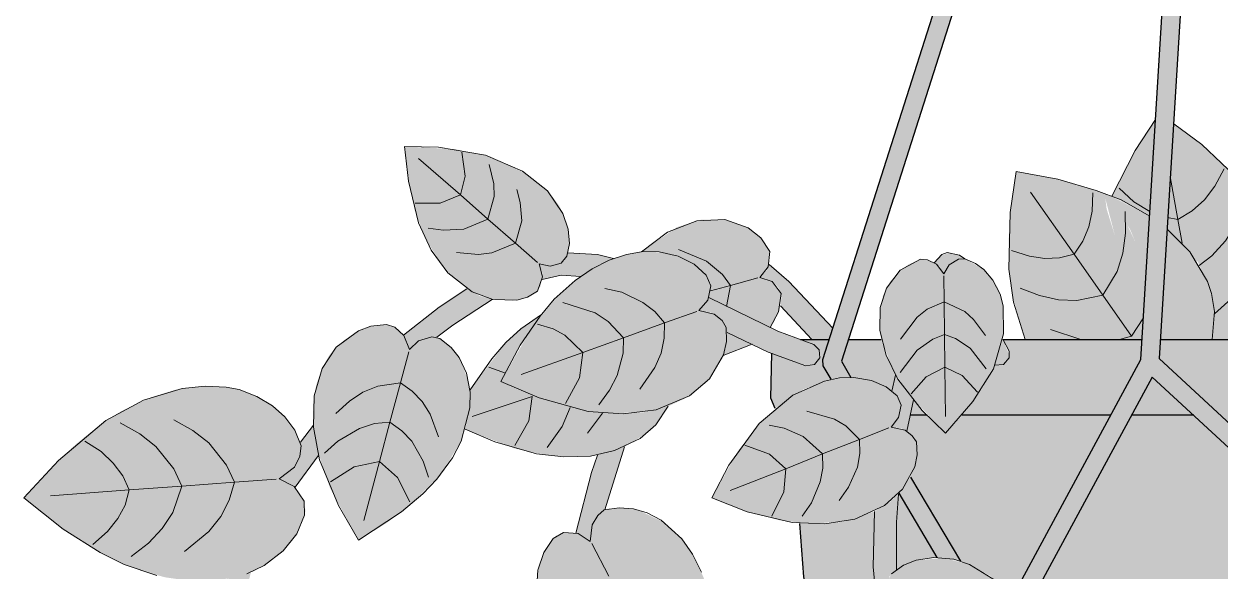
# Model space of a CAD drawing. Header units: metres. Extents: x 0 to 8.79, y -6.64 to 2.65.
# Drawn here: x 2.8828 to 3.1986, y -4.1623 to -4.0177 of the extents above; entities that cross this region are included whole.
import ezdxf

# ---------------------------------------------------------------- set-up
doc = ezdxf.new("R2010")
doc.units = ezdxf.units.M
for name, color, linetype, lineweight, true_color in [('VEG-HOJAS', 117, 'Continuous', 18, 0x2e5e38), ('VEG-MACETA', 25, 'Continuous', 25, 0x745440), ('VEG-NERVIOS', 115, 'Continuous', 9, 0x528c5c)]:
    doc.layers.add(name, color=color, linetype=linetype, lineweight=lineweight, true_color=true_color)
doc.layers.add('VEG-RELLENO', color=253, linetype='Continuous', true_color=0x96c896)

# ---------------------------------------------------------------- blocks, each defined once
blk = doc.blocks.new('VEG_Pothos_colgante_ALZADO')
at = {"layer": 'VEG-RELLENO', "true_color": 0xeadcc2}
h = blk.add_hatch(color=254, dxfattribs=at)
h.dxf.hatch_style = 1
h.paths.add_polyline_path([(-0.0024, -0.761), (-0.0438, -0.7195), (-0.0414, -0.7189), (-0.0427, -0.7139), (0, -0.7566), (0.0058, -0.7508), (0.0032, -0.7602), (0.0024, -0.761), (0.0024, -0.79), (-0.0024, -0.79)])
h.paths.add_polyline_path([(-0.0283, -0.7874), (-0.0316, -0.7834), (-0.0361, -0.7794), (-0.0552, -0.7219), (-0.0504, -0.7212)])
h.paths.add_polyline_path([(-0.0862, -0.6606), (-0.0832, -0.6563), (-0.07, -0.6785), (-0.0761, -0.6776)])
h.paths.add_polyline_path([(-0.1061, -0.6272), (-0.1063, -0.6253), (-0.0055, -0.3093), (-0.0034, -0.3111), (0, -0.312), (0.0034, -0.3111), (0.0055, -0.3093), (0.1049, -0.6209), (0.1024, -0.6225), (0.1022, -0.625), (0.1037, -0.6267), (0.1063, -0.6268), (0.0741, -0.681), (0.0728, -0.6819), (0.0728, -0.6737), (0.1014, -0.6257), (0.0016, -0.3129), (-0.0175, -0.625), (0.045, -0.6829), (0.0462, -0.6858), (0.0475, -0.6852), (0.0559, -0.693), (0.0537, -0.6974), (-0.0194, -0.6299), (-0.0528, -0.6917), (-0.0561, -0.6877), (-0.0224, -0.6253), (-0.0036, -0.3191), (-0.1014, -0.6257), (-0.0989, -0.63), (-0.1041, -0.6305)])
h.paths.add_polyline_path([(-0.0024, -0.0317), (0.0024, -0.0317), (0.0024, -0.2886), (0, -0.288), (-0.0024, -0.2886)])
h.paths.add_polyline_path([(0.056, -0.7195), (0.0519, -0.7168), (0.0533, -0.7126), (0.0545, -0.716)])
h.paths.add_polyline_path([(0.0335, -0.7871), (0.0307, -0.7923), (0.0292, -0.7923), (0.0281, -0.7915), (0.0277, -0.7892), (0.0351, -0.7673), (0.0405, -0.7662)])
h.paths.add_polyline_path([(0.048, -0.7154), (0.0419, -0.7147), (0.0524, -0.7042), (0.0528, -0.7106)])
h.paths.add_polyline_path([(0.0665, -0.6844), (0.0661, -0.6881), (0.0644, -0.6879)])
at = {"layer": 'VEG-RELLENO', "true_color": 0x6ca364}
h = blk.add_hatch(color=83, dxfattribs=at)
h.dxf.hatch_style = 1
h.paths.add_polyline_path([(-0.0137, -0.563), (-0.0047, -0.5699), (0.0041, -0.5783), (0.0086, -0.5837), (0.0134, -0.5916), (0.0166, -0.5995), (0.018, -0.6075), (0.0177, -0.6147), (0.0162, -0.62), (-0.0035, -0.62), (-0.0029, -0.6142), (-0.0038, -0.6074), (-0.0029, -0.5989), (-0.0029, -0.5898), (-0.0039, -0.5819), (-0.0054, -0.5767), (-0.0073, -0.5856), (-0.0075, -0.5996), (-0.0107, -0.5953), (-0.0154, -0.5908)])
h.paths.add_polyline_path([(-0.03, -0.5821), (-0.0239, -0.5701), (-0.0185, -0.5619), (-0.02, -0.5874)])
at = {"layer": 'VEG-RELLENO', "true_color": 0x64985d}
h = blk.add_hatch(color=83, dxfattribs=at)
h.dxf.hatch_style = 1
h.paths.add_polyline_path([(-0.2167, -0.569), (-0.2034, -0.5697), (-0.194, -0.5717), (-0.1844, -0.5763), (-0.1781, -0.5817), (-0.1759, -0.5846), (-0.1741, -0.5888), (-0.1732, -0.5927), (-0.1733, -0.5955), (-0.1742, -0.5986), (-0.1754, -0.5998), (-0.1783, -0.6006), (-0.1812, -0.6), (-0.1803, -0.6034), (-0.1809, -0.6061), (-0.1821, -0.6076), (-0.1852, -0.6091), (-0.1881, -0.6097), (-0.1945, -0.6092), (-0.2, -0.6067), (-0.2062, -0.6013), (-0.2111, -0.5936), (-0.214, -0.586), (-0.2159, -0.5769)])
h.paths.add_polyline_path([(-0.1936, -0.5979), (-0.1963, -0.5924), (-0.1998, -0.5874), (-0.2039, -0.5829), (-0.2087, -0.5789), (-0.206, -0.5845), (-0.2025, -0.5895), (-0.1984, -0.594)], flags=0)
at = {"layer": 'VEG-RELLENO', "true_color": 0x6ca364}
h = blk.add_hatch(color=83, dxfattribs=at)
h.dxf.hatch_style = 1
h.paths.add_polyline_path([(-0.0553, -0.5756), (-0.0443, -0.5776), (-0.0364, -0.5799), (-0.0342, -0.5806), (-0.0319, -0.5814), (-0.0314, -0.5855), (-0.0292, -0.5926), (-0.0258, -0.6005), (-0.0213, -0.6079), (-0.022, -0.62), (-0.0529, -0.62), (-0.0564, -0.608), (-0.0572, -0.6014), (-0.0573, -0.5945), (-0.0567, -0.5847)])
h.paths.add_polyline_path([(-0.0309, -0.5818), (-0.02, -0.5874), (-0.0209, -0.6013), (-0.0252, -0.5909)])
h.paths.add_polyline_path([(-0.0154, -0.5908), (-0.0083, -0.5984), (-0.0042, -0.6063), (-0.0029, -0.6126), (-0.0035, -0.62), (-0.0172, -0.62)])
at = {"layer": 'VEG-RELLENO', "true_color": 0xced696}
h = blk.add_hatch(color=71, dxfattribs=at)
h.dxf.hatch_style = 1
h.paths.add_polyline_path([(-0.0075, -0.599), (-0.0073, -0.5856), (-0.0054, -0.5767), (-0.0039, -0.5819), (-0.0029, -0.5898), (-0.0029, -0.5989), (-0.0038, -0.6074)])
h = blk.add_hatch(color=71, dxfattribs=at)
h.dxf.hatch_style = 1
h.paths.add_polyline_path([(-0.1936, -0.5979), (-0.2025, -0.5895), (-0.206, -0.5845), (-0.2087, -0.5789), (-0.2039, -0.5829), (-0.1998, -0.5874), (-0.1963, -0.5924)])
h = blk.add_hatch(color=71, dxfattribs=at)
h.dxf.hatch_style = 1
h.paths.add_polyline_path([(-0.0213, -0.6079), (-0.0258, -0.6005), (-0.0292, -0.5926), (-0.0321, -0.5813), (-0.0305, -0.5822), (-0.0271, -0.5873), (-0.0217, -0.5987), (-0.0209, -0.6013)])
at = {"layer": 'VEG-RELLENO', "true_color": 0x669c5f}
h = blk.add_hatch(color=83, dxfattribs=at)
h.dxf.hatch_style = 1
h.paths.add_polyline_path([(-0.1542, -0.5968), (-0.1448, -0.5903), (-0.1383, -0.5883), (-0.1322, -0.5883), (-0.126, -0.5905), (-0.1227, -0.5931), (-0.1203, -0.5967), (-0.1207, -0.6008), (-0.1229, -0.6036), (-0.1197, -0.6047), (-0.1173, -0.6078), (-0.1177, -0.6118), (-0.1192, -0.6154), (-0.1202, -0.6168), (-0.1364, -0.6089), (-0.136, -0.6051), (-0.1372, -0.6029), (-0.1347, -0.6001), (-0.1387, -0.6014), (-0.1423, -0.5989), (-0.1457, -0.5976), (-0.1495, -0.5968)])
h.paths.add_polyline_path([(-0.125, -0.6212), (-0.1326, -0.6242), (-0.1316, -0.6181)])
at = {"layer": 'VEG-RELLENO', "true_color": 0x63975c}
h = blk.add_hatch(color=83, dxfattribs=at)
h.dxf.hatch_style = 1
h.paths.add_polyline_path([(-0.1913, -0.6311), (-0.1832, -0.617), (-0.1759, -0.608), (-0.1702, -0.6033), (-0.1658, -0.6005), (-0.1612, -0.5985), (-0.1566, -0.5972), (-0.1523, -0.5967), (-0.1469, -0.5973), (-0.1423, -0.5989), (-0.1393, -0.6008), (-0.1366, -0.6037), (-0.1359, -0.6058), (-0.1367, -0.6096), (-0.139, -0.6123), (-0.135, -0.6133), (-0.1324, -0.6155), (-0.1316, -0.6176), (-0.1318, -0.6217), (-0.1329, -0.6251), (-0.1371, -0.6314), (-0.1428, -0.6356), (-0.1471, -0.6376), (-0.1519, -0.6389), (-0.1627, -0.6396), (-0.1722, -0.6381), (-0.1827, -0.6349)])
h.paths.add_polyline_path([(-0.1527, -0.6114), (-0.16, -0.6112), (-0.1671, -0.6122), (-0.1741, -0.614), (-0.1808, -0.6169), (-0.1735, -0.6171), (-0.1664, -0.6161), (-0.1594, -0.6143)], flags=0)
at = {"layer": 'VEG-RELLENO', "true_color": 0x87a96a}
h = blk.add_hatch(color=63, dxfattribs=at)
h.dxf.hatch_style = 1
h.paths.add_polyline_path([(-0.1207, -0.6233), (-0.1316, -0.6181), (-0.1324, -0.6155), (-0.1354, -0.613), (-0.139, -0.6123), (-0.1364, -0.6089), (-0.1182, -0.6178), (-0.1087, -0.6213), (-0.1074, -0.6225), (-0.107, -0.6242), (-0.108, -0.6262), (-0.1102, -0.627)])
h.paths.add_polyline_path([(-0.1754, -0.603), (-0.1804, -0.6041), (-0.1803, -0.6025), (-0.1812, -0.6), (-0.1783, -0.6006), (-0.1759, -0.6), (-0.1745, -0.5991), (-0.1736, -0.5971), (-0.1658, -0.5975), (-0.1616, -0.5986), (-0.1702, -0.6033)])
h.paths.add_polyline_path([(-0.204, -0.6162), (-0.2082, -0.6194), (-0.2101, -0.6194), (-0.213, -0.6203), (-0.2154, -0.6226), (-0.217, -0.6188), (-0.2076, -0.6114), (-0.2003, -0.6066), (-0.1968, -0.6085), (-0.1936, -0.6094)])
h.paths.add_polyline_path([(-0.2395, -0.6507), (-0.2456, -0.659), (-0.2498, -0.6568), (-0.2458, -0.6537), (-0.2441, -0.6499), (-0.2442, -0.6471), (-0.2408, -0.6426)])
h.paths.add_polyline_path([(-0.2588, -0.6879), (-0.2619, -0.6901), (-0.263, -0.6923), (-0.2633, -0.6959), (-0.2618, -0.6998), (-0.2665, -0.6995), (-0.2659, -0.6918), (-0.2639, -0.6833), (-0.2573, -0.6815)])
h.paths.add_polyline_path([(-0.2582, -0.7337), (-0.2546, -0.7522), (-0.2588, -0.7541), (-0.259, -0.7491), (-0.2604, -0.7462), (-0.2624, -0.7443), (-0.265, -0.7287)])
h.paths.add_polyline_path([(-0.2481, -0.7832), (-0.245, -0.7981), (-0.247, -0.8012), (-0.2471, -0.8037), (-0.2461, -0.8072), (-0.2432, -0.8103), (-0.2478, -0.8115), (-0.253, -0.7895)])
h.paths.add_polyline_path([(-0.234, -0.8355), (-0.2272, -0.8567), (-0.2318, -0.8578), (-0.231, -0.8544), (-0.2317, -0.8511), (-0.2334, -0.8483), (-0.2367, -0.8467), (-0.2416, -0.8317)])
h.paths.add_polyline_path([(-0.2199, -0.8856), (-0.218, -0.8996), (-0.2178, -0.9055), (-0.22, -0.9101), (-0.2195, -0.914), (-0.2237, -0.9127), (-0.224, -0.9002), (-0.2259, -0.8861), (-0.2213, -0.8791)])
h.paths.add_polyline_path([(-0.2219, -0.9483), (-0.2245, -0.9627), (-0.2288, -0.9636), (-0.2278, -0.9596), (-0.2292, -0.9549), (-0.2271, -0.9431)])
h.paths.add_polyline_path([(-0.2287, -1.0036), (-0.2301, -1.0057), (-0.2309, -1.0086), (-0.23, -1.0132), (-0.2343, -1.0123), (-0.2347, -1.0005), (-0.2288, -0.9967)])
h.paths.add_polyline_path([(-0.22, -1.0555), (-0.2239, -1.058), (-0.2243, -1.0535), (-0.2262, -1.0502), (-0.2207, -1.0529)])
h.paths.add_polyline_path([(-0.2143, -1.0968), (-0.2115, -1.0931), (-0.2111, -1.0959), (-0.2093, -1.0985), (-0.2136, -1.0991)])
h = blk.add_hatch(color=63, dxfattribs=at)
h.dxf.hatch_style = 1
h.paths.add_polyline_path([(-0.0841, -0.6442), (-0.0855, -0.6435), (-0.0883, -0.6431), (-0.0863, -0.6406), (-0.0856, -0.6379), (-0.0862, -0.6355), (-0.0881, -0.6336), (-0.0871, -0.6294), (-0.0824, -0.6359)])
h.paths.add_polyline_path([(-0.0869, -0.6682), (-0.0869, -0.6808), (-0.0887, -0.6825), (-0.0894, -0.6852), (-0.0891, -0.6881), (-0.0877, -0.6907), (-0.092, -0.6911), (-0.093, -0.68), (-0.0927, -0.6654), (-0.0889, -0.6631), (-0.0863, -0.6608)])
h.paths.add_polyline_path([(-0.0781, -0.7295), (-0.0817, -0.732), (-0.0825, -0.7279), (-0.0855, -0.7243), (-0.0874, -0.7162), (-0.0804, -0.7199)])
h.paths.add_polyline_path([(-0.0696, -0.7634), (-0.0666, -0.7772), (-0.0676, -0.779), (-0.0681, -0.7828), (-0.0664, -0.7872), (-0.0708, -0.7872), (-0.0743, -0.7697)])
h.paths.add_polyline_path([(-0.0596, -0.823), (-0.0574, -0.8412), (-0.0615, -0.8426), (-0.0613, -0.8384), (-0.0627, -0.8353), (-0.0643, -0.8339), (-0.0661, -0.8195)])
h.paths.add_polyline_path([(-0.0548, -0.8683), (-0.0532, -0.8901), (-0.0554, -0.8925), (-0.0559, -0.8955), (-0.0556, -0.8979), (-0.054, -0.9009), (-0.0585, -0.9011), (-0.0603, -0.874)])
h.paths.add_polyline_path([(-0.0521, -0.9408), (-0.0563, -0.942), (-0.0556, -0.9382), (-0.0565, -0.9349), (-0.058, -0.933), (-0.0579, -0.9263), (-0.052, -0.9311)])
h.paths.add_polyline_path([(-0.0526, -0.9713), (-0.0528, -0.9882), (-0.0542, -0.9899), (-0.0553, -0.9936), (-0.0544, -0.9983), (-0.0588, -0.9974), (-0.0587, -0.9762)])
h.paths.add_polyline_path([(-0.0509, -1.035), (-0.0494, -1.0532), (-0.0538, -1.0538), (-0.0528, -1.0496), (-0.0541, -1.0456), (-0.0562, -1.0438), (-0.0573, -1.0304)])
h.paths.add_polyline_path([(-0.0473, -1.0758), (-0.045, -1.1013), (-0.0464, -1.1039), (-0.047, -1.1069), (-0.0459, -1.1112), (-0.0504, -1.1101), (-0.0528, -1.0816)])
h.paths.add_polyline_path([(-0.042, -1.1588), (-0.0459, -1.1605), (-0.0459, -1.1567), (-0.0482, -1.1526), (-0.0484, -1.1462), (-0.0423, -1.1506)])
h.paths.add_polyline_path([(-0.0406, -1.2024), (-0.0426, -1.2045), (-0.0433, -1.2065), (-0.0432, -1.2095), (-0.042, -1.2123), (-0.0463, -1.2123), (-0.0468, -1.1965), (-0.0409, -1.1914)])
h.paths.add_polyline_path([(-0.0753, -0.5979), (-0.0729, -0.597), (-0.0702, -0.5977), (-0.0688, -0.5987), (-0.0705, -0.5988), (-0.0727, -0.6), (-0.0744, -0.6026), (-0.0756, -0.6006), (-0.0769, -0.5997)])
h.paths.add_polyline_path([(-0.0588, -0.6199), (-0.057, -0.6243), (-0.0577, -0.6259), (-0.0591, -0.6269), (-0.061, -0.6268)])
at = {"layer": 'VEG-RELLENO', "true_color": 0x6ca364}
h = blk.add_hatch(color=83, dxfattribs=at)
h.dxf.hatch_style = 1
h.paths.add_polyline_path([(-0.0739, -0.6447), (-0.0828, -0.6354), (-0.0879, -0.628), (-0.0911, -0.6189), (-0.0912, -0.6115), (-0.0904, -0.6083), (-0.0885, -0.6046), (-0.0859, -0.6017), (-0.0836, -0.6001), (-0.0805, -0.5988), (-0.0787, -0.5989), (-0.0759, -0.6003), (-0.0744, -0.6026), (-0.0727, -0.6), (-0.0705, -0.5988), (-0.0688, -0.5987), (-0.0638, -0.6015), (-0.0603, -0.606), (-0.0587, -0.6111), (-0.0586, -0.6185), (-0.0608, -0.6263), (-0.065, -0.634), (-0.0691, -0.6395)])
h.paths.add_polyline_path([(-0.0777, -0.6122), (-0.0795, -0.6174), (-0.0804, -0.6228), (-0.0808, -0.6282), (-0.0802, -0.6337), (-0.0784, -0.6285), (-0.0774, -0.6231), (-0.0771, -0.6177)], flags=0)
at = {"layer": 'VEG-RELLENO', "true_color": 0x87a96a}
h = blk.add_hatch(color=63, dxfattribs=at)
h.dxf.hatch_style = 1
h.paths.add_polyline_path([(-0.1092, -0.62), (-0.1175, -0.6111), (-0.1172, -0.6084), (-0.1181, -0.6062), (-0.12, -0.6044), (-0.1229, -0.6036), (-0.1211, -0.6017), (-0.1205, -0.6002), (-0.1153, -0.6047), (-0.1037, -0.617), (-0.1046, -0.62)])
h.paths.add_polyline_path([(-0.1587, -0.6483), (-0.1639, -0.665), (-0.1657, -0.6665), (-0.1674, -0.6694), (-0.1677, -0.6733), (-0.1715, -0.6711), (-0.1674, -0.6551), (-0.1658, -0.6505)])
h.paths.add_polyline_path([(-0.1661, -0.7178), (-0.1704, -0.7192), (-0.1699, -0.715), (-0.1712, -0.7114), (-0.173, -0.7092), (-0.1733, -0.7058), (-0.1666, -0.7122)])
h.paths.add_polyline_path([(-0.1618, -0.7461), (-0.1601, -0.756), (-0.162, -0.7586), (-0.1622, -0.7615), (-0.1618, -0.7639), (-0.1599, -0.7666), (-0.1644, -0.7672), (-0.1669, -0.752)])
h.paths.add_polyline_path([(-0.1545, -0.794), (-0.1518, -0.8122), (-0.1562, -0.8139), (-0.1559, -0.8093), (-0.1575, -0.8054), (-0.1593, -0.8033), (-0.1611, -0.7896)])
h.paths.add_polyline_path([(-0.1454, -0.8507), (-0.1471, -0.8526), (-0.1478, -0.8556), (-0.1472, -0.8588), (-0.1454, -0.8616), (-0.1499, -0.8621), (-0.1515, -0.8508), (-0.1463, -0.8446)])
h.paths.add_polyline_path([(-0.1423, -0.9001), (-0.1448, -0.92), (-0.1494, -0.919), (-0.1469, -0.9157), (-0.1461, -0.9121), (-0.1465, -0.9096), (-0.149, -0.9066), (-0.1483, -0.8998), (-0.1482, -0.8837), (-0.1421, -0.8884)])
h.paths.add_polyline_path([(-0.1504, -0.9445), (-0.1541, -0.9575), (-0.1561, -0.9585), (-0.1579, -0.961), (-0.1587, -0.9633), (-0.1585, -0.9667), (-0.1626, -0.9649), (-0.1578, -0.9484)])
h.paths.add_polyline_path([(-0.1655, -0.9975), (-0.1709, -1.0248), (-0.1756, -1.0239), (-0.1733, -1.0209), (-0.1727, -1.0188), (-0.1726, -1.0144), (-0.1745, -1.0111), (-0.1699, -0.9908)])
h.paths.add_polyline_path([(-0.1747, -1.0491), (-0.1766, -1.0625), (-0.1789, -1.0649), (-0.1801, -1.0686), (-0.1795, -1.073), (-0.1839, -1.0716), (-0.1814, -1.0535)])
h.paths.add_polyline_path([(-0.1872, -1.1508), (-0.1892, -1.1689), (-0.1919, -1.1709), (-0.1932, -1.1742), (-0.1932, -1.1779), (-0.1917, -1.1813), (-0.1965, -1.181), (-0.1937, -1.1553)])
h.paths.add_polyline_path([(-0.1922, -1.2138), (-0.1919, -1.2285), (-0.1964, -1.2285), (-0.195, -1.2255), (-0.1949, -1.2229), (-0.1956, -1.2199), (-0.1982, -1.2172), (-0.1981, -1.2081)])
h.paths.add_polyline_path([(-0.1901, -1.2481), (-0.1881, -1.2616), (-0.1899, -1.2641), (-0.1901, -1.2673), (-0.1895, -1.2699), (-0.1875, -1.2728), (-0.1921, -1.2732), (-0.1953, -1.254)])
h.paths.add_polyline_path([(-0.18, -1.3007), (-0.1749, -1.3241), (-0.1794, -1.3252), (-0.1785, -1.3217), (-0.1788, -1.319), (-0.1801, -1.3161), (-0.1831, -1.3142), (-0.1871, -1.2964)])
at = {"layer": 'VEG-RELLENO', "true_color": 0xced696}
h = blk.add_hatch(color=71, dxfattribs=at)
h.dxf.hatch_style = 1
h.paths.add_polyline_path([(-0.1347, -0.6001), (-0.1372, -0.6029), (-0.1387, -0.6014)])
h = blk.add_hatch(color=71, dxfattribs=at)
h.dxf.hatch_style = 1
h.paths.add_polyline_path([(-0.1527, -0.6114), (-0.1594, -0.6143), (-0.1664, -0.6161), (-0.1735, -0.6171), (-0.1808, -0.6169), (-0.1741, -0.614), (-0.1671, -0.6122), (-0.16, -0.6112)])
h = blk.add_hatch(color=71, dxfattribs=at)
h.dxf.hatch_style = 1
h.paths.add_polyline_path([(-0.0777, -0.6122), (-0.0774, -0.6231), (-0.0784, -0.6285), (-0.0802, -0.6337), (-0.0808, -0.6282), (-0.0804, -0.6228), (-0.0795, -0.6174)])
at = {"layer": 'VEG-RELLENO', "true_color": 0x5e8f58}
h = blk.add_hatch(color=83, dxfattribs=at)
h.dxf.hatch_style = 1
h.paths.add_polyline_path([(-0.1994, -0.6333), (-0.19, -0.6208), (-0.186, -0.6172), (-0.1806, -0.6134), (-0.187, -0.6229), (-0.1913, -0.6311), (-0.1887, -0.6323), (-0.1912, -0.6349), (-0.1862, -0.6334), (-0.1722, -0.6381), (-0.1627, -0.6396), (-0.1536, -0.6392), (-0.1471, -0.6376), (-0.1496, -0.6415), (-0.1523, -0.6444), (-0.1584, -0.6482), (-0.1628, -0.6498), (-0.1676, -0.6508), (-0.1783, -0.6507), (-0.1876, -0.6488), (-0.2007, -0.6437), (-0.1995, -0.638)])
at = {"layer": 'VEG-RELLENO', "true_color": 0x689e60}
h = blk.add_hatch(color=83, dxfattribs=at)
h.dxf.hatch_style = 1
h.paths.add_polyline_path([(-0.2289, -0.673), (-0.2365, -0.659), (-0.24, -0.6484), (-0.2409, -0.6414), (-0.2408, -0.6364), (-0.24, -0.6318), (-0.2385, -0.6276), (-0.2365, -0.624), (-0.2329, -0.6203), (-0.2289, -0.6177), (-0.2256, -0.6165), (-0.2215, -0.616), (-0.2193, -0.6167), (-0.2165, -0.6193), (-0.2154, -0.6226), (-0.2125, -0.62), (-0.2095, -0.6193), (-0.2074, -0.6197), (-0.2044, -0.6221), (-0.2023, -0.6247), (-0.1997, -0.6314), (-0.1995, -0.638), (-0.2018, -0.6468), (-0.2071, -0.6555), (-0.2147, -0.6632), (-0.2214, -0.6684)])
h.paths.add_polyline_path([(-0.2228, -0.6329), (-0.2257, -0.6391), (-0.2275, -0.6456), (-0.2285, -0.6523), (-0.2284, -0.6592), (-0.2256, -0.6529), (-0.2238, -0.6464), (-0.2228, -0.6398)], flags=0)
at = {"layer": 'VEG-RELLENO', "true_color": 0xd0845f}
h = blk.add_hatch(color=33, dxfattribs=at)
h.dxf.hatch_style = 1
h.paths.add_polyline_path([(0.12, -0.6355), (0.1185, -0.6385), (0.116, -0.6399), (0.0985, -0.64), (0.1063, -0.6267), (0.1188, -0.6218), (0.12, -0.6245)])
h.paths.add_polyline_path([(0.0679, -0.64), (0.0618, -0.62), (0.0996, -0.62), (0.1014, -0.6257), (0.0929, -0.64)])
h.paths.add_polyline_path([(-0.0013, -0.64), (-0.0175, -0.625), (-0.0172, -0.62), (0.0292, -0.62), (0.0274, -0.6225), (0.027, -0.6242), (0.0278, -0.626), (0.0299, -0.627), (0.0322, -0.626), (0.0363, -0.62), (0.0553, -0.62), (0.0608, -0.6365), (0.0551, -0.6368), (0.0489, -0.64)])
h.paths.add_polyline_path([(-0.0248, -0.64), (-0.0194, -0.6299), (-0.0084, -0.64)])
h.paths.add_polyline_path([(-0.0695, -0.64), (-0.0641, -0.6327), (-0.061, -0.6268), (-0.0588, -0.6268), (-0.0573, -0.6254), (-0.0571, -0.6231), (-0.0588, -0.62), (-0.022, -0.62), (-0.0224, -0.6253), (-0.0303, -0.64)])
h.paths.add_polyline_path([(-0.0833, -0.64), (-0.0824, -0.6359), (-0.0788, -0.64)])
h.paths.add_polyline_path([(-0.1189, -0.6382), (-0.12, -0.6355), (-0.1198, -0.6236), (-0.111, -0.6268), (-0.1093, -0.6269), (-0.1073, -0.6253), (-0.1073, -0.6227), (-0.1084, -0.6214), (-0.1122, -0.62), (-0.1046, -0.62), (-0.1064, -0.6261), (-0.1041, -0.6305), (-0.1115, -0.6332)])
h.paths.add_polyline_path([(-0.0909, -0.62), (-0.0896, -0.6241), (-0.0871, -0.6294), (-0.0881, -0.6336), (-0.0925, -0.6311), (-0.0989, -0.63), (-0.1014, -0.6257), (-0.0996, -0.62)])
at = {"layer": 'VEG-RELLENO', "true_color": 0x659a5e}
h = blk.add_hatch(color=83, dxfattribs=at)
h.dxf.hatch_style = 1
h.paths.add_polyline_path([(-0.1356, -0.6618), (-0.1285, -0.6491), (-0.1219, -0.641), (-0.1168, -0.6366), (-0.1128, -0.6339), (-0.1045, -0.6306), (-0.1006, -0.63), (-0.0957, -0.6303), (-0.0915, -0.6315), (-0.0888, -0.6331), (-0.0862, -0.6355), (-0.0856, -0.6373), (-0.0863, -0.6406), (-0.0883, -0.6431), (-0.0846, -0.6439), (-0.0822, -0.6458), (-0.0814, -0.6477), (-0.0815, -0.6514), (-0.0824, -0.6546), (-0.0861, -0.6605), (-0.0911, -0.6645), (-0.0994, -0.6678), (-0.1093, -0.6687), (-0.1179, -0.6677), (-0.1277, -0.665)])
h.paths.add_polyline_path([(-0.1012, -0.642), (-0.1078, -0.6433), (-0.1139, -0.6456), (-0.1198, -0.6486), (-0.1252, -0.6525), (-0.1186, -0.6512), (-0.1124, -0.6489), (-0.1066, -0.6459)], flags=0)
at = {"layer": 'VEG-RELLENO', "true_color": 0x679d60}
h = blk.add_hatch(color=83, dxfattribs=at)
h.dxf.hatch_style = 1
h.paths.add_polyline_path([(-0.3172, -0.6618), (-0.3095, -0.6532), (-0.3032, -0.6474), (-0.2975, -0.6428), (-0.2917, -0.639), (-0.2835, -0.6352), (-0.2774, -0.6333), (-0.2714, -0.6324), (-0.2656, -0.6324), (-0.2604, -0.6332), (-0.2542, -0.6358), (-0.2494, -0.6393), (-0.2465, -0.6427), (-0.2442, -0.6471), (-0.2441, -0.6499), (-0.2462, -0.6542), (-0.2498, -0.6568), (-0.2454, -0.6593), (-0.2432, -0.6627), (-0.2429, -0.6654), (-0.2445, -0.67), (-0.2468, -0.6737), (-0.2499, -0.6769), (-0.2538, -0.6797), (-0.2568, -0.6813), (-0.2618, -0.6829), (-0.2676, -0.6837), (-0.2736, -0.6837), (-0.2799, -0.6828), (-0.2865, -0.681), (-0.2928, -0.6785), (-0.2992, -0.675), (-0.3083, -0.669)])
h.paths.add_polyline_path([(-0.2654, -0.6528), (-0.2738, -0.6499), (-0.2824, -0.6483), (-0.2911, -0.6477), (-0.3, -0.6486), (-0.2916, -0.6515), (-0.283, -0.6531), (-0.2743, -0.6537)], flags=0)
at = {"layer": 'VEG-RELLENO', "true_color": 0xced696}
h = blk.add_hatch(color=71, dxfattribs=at)
h.dxf.hatch_style = 1
h.paths.add_polyline_path([(-0.2226, -0.6348), (-0.2238, -0.6464), (-0.2256, -0.6529), (-0.2284, -0.6592), (-0.2285, -0.6523), (-0.2275, -0.6456), (-0.2257, -0.6391), (-0.2228, -0.6329)])
h = blk.add_hatch(color=71, dxfattribs=at)
h.dxf.hatch_style = 1
h.paths.add_polyline_path([(-0.1862, -0.6334), (-0.1893, -0.6345), (-0.1912, -0.6349), (-0.1887, -0.6323)])
at = {"layer": 'VEG-RELLENO', "true_color": 0xe08e66}
h = blk.add_hatch(color=11, dxfattribs=at)
h.dxf.hatch_style = 1
h.paths.add_polyline_path([(0.1119, -0.64), (0.1124, -0.6616), (0.112, -0.6756), (0.11, -0.69), (0.105, -0.7078), (0.1038, -0.7025), (0.1016, -0.697), (0.0988, -0.692), (0.0943, -0.6867), (0.0891, -0.6831), (0.0837, -0.6809), (0.0782, -0.6803), (0.0741, -0.681), (0.0985, -0.64)])
h.paths.add_polyline_path([(0.0901, -0.7444), (0.0825, -0.7571), (0.0789, -0.7614), (0.0752, -0.765), (0.0675, -0.771), (0.0611, -0.7757), (0.0539, -0.7749), (0.0502, -0.7754), (0.0481, -0.7765), (0.0509, -0.7623), (0.0564, -0.7587), (0.0613, -0.754), (0.0638, -0.75), (0.0659, -0.7446), (0.0665, -0.7405), (0.0661, -0.7355), (0.0643, -0.7324), (0.0607, -0.7305), (0.0617, -0.7272), (0.0667, -0.7318), (0.0739, -0.737)])
h.paths.add_polyline_path([(0.0359, -0.78), (0.0405, -0.7662), (0.0442, -0.7651), (0.0421, -0.7754), (0.0418, -0.78)])
h.paths.add_polyline_path([(0.0024, -0.78), (0.0024, -0.7648), (0.0112, -0.7666), (0.0209, -0.7676), (0.0277, -0.7679), (0.0351, -0.7673), (0.0308, -0.78)])
h.paths.add_polyline_path([(-0.0308, -0.78), (-0.0504, -0.7212), (-0.0438, -0.7195), (-0.0024, -0.761), (-0.0024, -0.78)])
h.paths.add_polyline_path([(-0.0626, -0.7746), (-0.068, -0.7707), (-0.0696, -0.7634), (-0.0669, -0.7581), (-0.0648, -0.7513), (-0.0644, -0.745), (-0.0655, -0.7392), (-0.0678, -0.7343), (-0.0717, -0.7299), (-0.0741, -0.729), (-0.0781, -0.7295), (-0.0804, -0.7199), (-0.0745, -0.7216), (-0.0672, -0.7226), (-0.0552, -0.7219), (-0.0361, -0.7794), (-0.042, -0.7756), (-0.0482, -0.7733), (-0.0557, -0.7728)])
h.paths.add_polyline_path([(-0.099, -0.7247), (-0.1057, -0.7059), (-0.11, -0.69), (-0.1113, -0.6827), (-0.1124, -0.6686), (-0.1058, -0.6687), (-0.1009, -0.6681), (-0.0927, -0.6654), (-0.093, -0.68), (-0.092, -0.6911), (-0.0947, -0.6928), (-0.096, -0.6947), (-0.0966, -0.7012), (-0.0958, -0.7047), (-0.0937, -0.7095), (-0.0913, -0.7128), (-0.0874, -0.7162), (-0.0855, -0.7243), (-0.088, -0.7231), (-0.0915, -0.7229), (-0.0957, -0.7235)])
h.paths.add_polyline_path([(0.0528, -0.7106), (0.0533, -0.7126), (0.0519, -0.7168), (0.048, -0.7154)])
h.paths.add_polyline_path([(0.0537, -0.6974), (0.0524, -0.7042), (0.0419, -0.7147), (0.0366, -0.7153), (0.0319, -0.7169), (0.0254, -0.7205), (0.021, -0.7242), (0.0169, -0.7288), (0.012, -0.736), (0.0091, -0.742), (0.0058, -0.7508), (0, -0.7566), (-0.0427, -0.7139), (-0.0478, -0.7001), (-0.0528, -0.6917), (-0.0248, -0.64), (-0.0084, -0.64)])
h.paths.add_polyline_path([(0.0598, -0.6887), (0.0559, -0.693), (0.0475, -0.6852), (0.0586, -0.6798), (0.0668, -0.6739), (0.067, -0.6799), (0.0665, -0.6844), (0.0644, -0.6879)])
h.paths.add_polyline_path([(0.0411, -0.6693), (0.045, -0.6829), (-0.0013, -0.64), (0.0489, -0.64), (0.0453, -0.6437), (0.0428, -0.6483), (0.0414, -0.6523), (0.0405, -0.6582), (0.0404, -0.6644)])
h.paths.add_polyline_path([(0.0679, -0.64), (0.0929, -0.64), (0.0728, -0.6737), (0.0727, -0.6674), (0.0764, -0.6599), (0.0774, -0.6551), (0.0773, -0.6516), (0.076, -0.6465), (0.0739, -0.6432), (0.0716, -0.6411), (0.0682, -0.6409)])
h.paths.add_polyline_path([(-0.0695, -0.64), (-0.0303, -0.64), (-0.0561, -0.6877), (-0.0621, -0.6824), (-0.07, -0.6785), (-0.0832, -0.6563), (-0.082, -0.6536), (-0.0813, -0.6494), (-0.0819, -0.6464), (-0.0841, -0.6442), (-0.0833, -0.64), (-0.0788, -0.64), (-0.0739, -0.6447)])
h.paths.add_polyline_path([(-0.0863, -0.6608), (-0.0761, -0.6776), (-0.0817, -0.6783), (-0.0869, -0.6808), (-0.0869, -0.6682)])
at = {"layer": 'VEG-RELLENO', "true_color": 0xced696}
h = blk.add_hatch(color=71, dxfattribs=at)
h.dxf.hatch_style = 1
h.paths.add_polyline_path([(-0.1025, -0.6432), (-0.1124, -0.6489), (-0.1186, -0.6512), (-0.1252, -0.6525), (-0.1198, -0.6486), (-0.1139, -0.6456), (-0.1078, -0.6433), (-0.1012, -0.642)])
h = blk.add_hatch(color=71, dxfattribs=at)
h.dxf.hatch_style = 1
h.paths.add_polyline_path([(-0.2654, -0.6528), (-0.2743, -0.6537), (-0.283, -0.6531), (-0.2916, -0.6515), (-0.3, -0.6486), (-0.2911, -0.6477), (-0.2824, -0.6483), (-0.2738, -0.6499)])
at = {"layer": 'VEG-RELLENO', "true_color": 0x6ba263}
h = blk.add_hatch(color=83, dxfattribs=at)
h.dxf.hatch_style = 1
h.paths.add_polyline_path([(-0.1402, -0.7258), (-0.1559, -0.7191), (-0.1662, -0.7126), (-0.172, -0.7072), (-0.1756, -0.7029), (-0.1783, -0.6984), (-0.1804, -0.6938), (-0.1816, -0.6893), (-0.1818, -0.6836), (-0.1809, -0.6785), (-0.1794, -0.6752), (-0.1769, -0.6719), (-0.1748, -0.671), (-0.1709, -0.6712), (-0.1677, -0.6733), (-0.1672, -0.6689), (-0.1652, -0.6659), (-0.1632, -0.6647), (-0.1589, -0.6644), (-0.1551, -0.665), (-0.1478, -0.6685), (-0.1425, -0.6739), (-0.1398, -0.6782), (-0.1377, -0.6831), (-0.1354, -0.6944), (-0.1352, -0.6983), (-0.1352, -0.7004), (-0.1354, -0.7024), (-0.1356, -0.7046), (-0.1374, -0.7161)])
h.paths.add_polyline_path([(-0.1352, -0.7003), (-0.1405, -0.6939), (-0.1463, -0.6886), (-0.1519, -0.6845), (-0.156, -0.6824), (-0.1516, -0.6888), (-0.1433, -0.6969), (-0.1354, -0.7024)], flags=0)
at = {"layer": 'VEG-RELLENO', "true_color": 0x679c5f}
h = blk.add_hatch(color=83, dxfattribs=at)
h.dxf.hatch_style = 1
h.paths.add_polyline_path([(-0.0414, -0.7189), (-0.0575, -0.7221), (-0.069, -0.7225), (-0.0762, -0.7212), (-0.0811, -0.7197), (-0.0855, -0.7175), (-0.0892, -0.7147), (-0.0922, -0.7117), (-0.0949, -0.7071), (-0.0964, -0.7024), (-0.0966, -0.6988), (-0.096, -0.6947), (-0.0947, -0.6928), (-0.0913, -0.6908), (-0.0877, -0.6907), (-0.0894, -0.6871), (-0.0892, -0.6838), (-0.0882, -0.6819), (-0.085, -0.6796), (-0.0817, -0.6783), (-0.0743, -0.6777), (-0.0676, -0.6794), (-0.0596, -0.6843), (-0.0525, -0.6921), (-0.047, -0.7019), (-0.0438, -0.7101)])
h.paths.add_polyline_path([(-0.0754, -0.6943), (-0.0715, -0.7002), (-0.0667, -0.7053), (-0.0614, -0.7099), (-0.0552, -0.7136), (-0.0592, -0.7076), (-0.064, -0.7025), (-0.0693, -0.698)], flags=0)
at = {"layer": 'VEG-HOJAS'}
for points in [[(-0.03, -0.5821), (-0.0239, -0.5701), (-0.0185, -0.5619)], [(-0.0137, -0.563), (-0.0063, -0.5685), (0.0041, -0.5783), (0.0086, -0.5837), (0.0134, -0.5916), (0.0166, -0.5995), (0.018, -0.6075), (0.0177, -0.6147), (0.0162, -0.62)], [(-0.0529, -0.62), (-0.056, -0.6101), (-0.0572, -0.6014), (-0.0569, -0.5864), (-0.0553, -0.5756), (-0.0443, -0.5776), (-0.0342, -0.5806), (-0.0276, -0.5831), (-0.02, -0.5874)], [(-0.1542, -0.5968), (-0.1473, -0.5916), (-0.1396, -0.5886), (-0.1322, -0.5883), (-0.126, -0.5905), (-0.1227, -0.5931), (-0.1203, -0.5967), (-0.1207, -0.6008), (-0.1229, -0.6036), (-0.1197, -0.6047), (-0.1173, -0.6078), (-0.118, -0.6127), (-0.1202, -0.6168)], [(-0.0154, -0.5908), (-0.0094, -0.5968), (-0.0048, -0.6047), (-0.0037, -0.6078), (-0.0029, -0.6126), (-0.0035, -0.62)], [(-0.1736, -0.5971), (-0.1658, -0.5975), (-0.1616, -0.5986)], [(-0.0769, -0.5997), (-0.0749, -0.5975), (-0.0735, -0.597), (-0.0702, -0.5977), (-0.0688, -0.5987)], [(-0.1702, -0.6033), (-0.1754, -0.603), (-0.1804, -0.6041)], [(-0.1205, -0.6002), (-0.1153, -0.6047), (-0.1037, -0.617)], [(-0.217, -0.6188), (-0.2076, -0.6114), (-0.2003, -0.6066)], [(-0.1364, -0.6089), (-0.1182, -0.6178), (-0.1087, -0.6213), (-0.1073, -0.6227), (-0.1071, -0.6248), (-0.1085, -0.6266), (-0.1108, -0.6269), (-0.1207, -0.6233), (-0.1316, -0.6181)], [(-0.1936, -0.6094), (-0.204, -0.6162), (-0.2082, -0.6194)], [(-0.1092, -0.62), (-0.1175, -0.6111)], [(-0.1994, -0.6333), (-0.1937, -0.6251), (-0.19, -0.6208), (-0.186, -0.6172), (-0.1806, -0.6134)], [(-0.125, -0.6212), (-0.1326, -0.6242)], [(-0.0588, -0.6199), (-0.0571, -0.6231), (-0.0571, -0.6248), (-0.0586, -0.6266), (-0.061, -0.6268)], [(-0.0881, -0.6336), (-0.0871, -0.6294)], [(-0.2821, -0.6823), (-0.2907, -0.6794), (-0.2971, -0.6762), (-0.3068, -0.6701), (-0.3172, -0.6618), (-0.3081, -0.6519), (-0.2956, -0.6414), (-0.2856, -0.636), (-0.2754, -0.6329), (-0.2694, -0.6323), (-0.2638, -0.6326), (-0.2604, -0.6332), (-0.2557, -0.635), (-0.2516, -0.6375), (-0.2483, -0.6404), (-0.2457, -0.6439), (-0.244, -0.6481), (-0.2444, -0.6508), (-0.2458, -0.6537), (-0.2498, -0.6568), (-0.2459, -0.6588), (-0.2432, -0.6627), (-0.2431, -0.6664), (-0.2452, -0.6713), (-0.2488, -0.6758), (-0.2538, -0.6797), (-0.2584, -0.6819)], [(-0.1471, -0.6376), (-0.1504, -0.6425), (-0.1545, -0.6461), (-0.1613, -0.6493), (-0.1676, -0.6508), (-0.1747, -0.651), (-0.1819, -0.6502), (-0.1929, -0.647), (-0.2007, -0.6437)], [(-0.0824, -0.6359), (-0.0841, -0.6442)], [(-0.2442, -0.6471), (-0.2408, -0.6426)], [(-0.1587, -0.6483), (-0.1639, -0.665)], [(-0.2395, -0.6507), (-0.2456, -0.659)], [(-0.1715, -0.6711), (-0.1674, -0.6551), (-0.1658, -0.6505)], [(-0.0863, -0.6608), (-0.0869, -0.6682), (-0.0869, -0.6808)], [(-0.1819, -0.6864), (-0.1815, -0.6809), (-0.18, -0.6762), (-0.1775, -0.6725), (-0.1748, -0.671), (-0.1709, -0.6712), (-0.1677, -0.6733), (-0.1672, -0.6689), (-0.1657, -0.6665), (-0.164, -0.665), (-0.1601, -0.6644), (-0.1563, -0.6647), (-0.1527, -0.6658), (-0.149, -0.6677), (-0.1435, -0.6726), (-0.1407, -0.6767), (-0.1383, -0.6814)], [(-0.092, -0.6911), (-0.093, -0.68), (-0.0927, -0.6654)], [(-0.0882, -0.6819), (-0.085, -0.6796), (-0.0817, -0.6783), (-0.077, -0.6776), (-0.0717, -0.678), (-0.0676, -0.6794), (-0.0596, -0.6843)]]:
    blk.add_lwpolyline(points, dxfattribs=at)
for points in [[(-0.2167, -0.569), (-0.2078, -0.5692), (-0.1954, -0.5713), (-0.1856, -0.5755), (-0.179, -0.5807), (-0.1749, -0.5867), (-0.1735, -0.5908), (-0.1732, -0.5946), (-0.1739, -0.598), (-0.1754, -0.5998), (-0.1783, -0.6006), (-0.1812, -0.6), (-0.1803, -0.6034), (-0.1816, -0.6072), (-0.1843, -0.6088), (-0.1871, -0.6096), (-0.1934, -0.6094), (-0.1989, -0.6074), (-0.2053, -0.6024), (-0.2097, -0.5964), (-0.213, -0.5892), (-0.2157, -0.5782)], [(-0.1913, -0.6311), (-0.1862, -0.6215), (-0.1809, -0.6138), (-0.1772, -0.6093), (-0.1717, -0.6044), (-0.1672, -0.6013), (-0.1627, -0.599), (-0.1581, -0.5975), (-0.1537, -0.5967), (-0.1495, -0.5968), (-0.1445, -0.598), (-0.1403, -0.6001), (-0.1371, -0.603), (-0.1359, -0.6058), (-0.1367, -0.6096), (-0.139, -0.6123), (-0.135, -0.6133), (-0.1329, -0.615), (-0.1318, -0.6168), (-0.1317, -0.6205), (-0.1325, -0.624), (-0.1362, -0.6304), (-0.1415, -0.6349), (-0.1503, -0.6386), (-0.159, -0.6396), (-0.1683, -0.639), (-0.1812, -0.6354)], [(-0.0739, -0.6447), (-0.0801, -0.6387), (-0.0865, -0.6305), (-0.0896, -0.6241), (-0.0913, -0.6176), (-0.0912, -0.6115), (-0.0895, -0.6064), (-0.0859, -0.6017), (-0.0805, -0.5988), (-0.0787, -0.5989), (-0.0763, -0.6001), (-0.0744, -0.6026), (-0.073, -0.6003), (-0.0705, -0.5988), (-0.0688, -0.5987), (-0.066, -0.5999), (-0.0638, -0.6015), (-0.0614, -0.6043), (-0.0595, -0.608), (-0.0587, -0.6111), (-0.0586, -0.6185), (-0.0613, -0.6277), (-0.0667, -0.6364)], [(-0.2289, -0.673), (-0.2342, -0.6638), (-0.2392, -0.6518), (-0.2408, -0.6431), (-0.2406, -0.6349), (-0.2385, -0.6276), (-0.2348, -0.622), (-0.2289, -0.6177), (-0.2256, -0.6165), (-0.2215, -0.616), (-0.2193, -0.6167), (-0.2169, -0.6189), (-0.2154, -0.6226), (-0.213, -0.6203), (-0.2095, -0.6193), (-0.2074, -0.6197), (-0.2044, -0.6221), (-0.2023, -0.6247), (-0.2004, -0.6289), (-0.1994, -0.6339), (-0.1995, -0.638), (-0.2018, -0.6468), (-0.2041, -0.6512), (-0.2082, -0.6569), (-0.2119, -0.6607), (-0.2175, -0.6655)], [(-0.1356, -0.6618), (-0.1311, -0.6532), (-0.1231, -0.6422), (-0.1142, -0.6347), (-0.1059, -0.631), (-0.1019, -0.6301), (-0.0981, -0.63), (-0.0935, -0.6308), (-0.0896, -0.6325), (-0.0867, -0.6349), (-0.0856, -0.6373), (-0.0863, -0.6406), (-0.0883, -0.6431), (-0.0846, -0.6439), (-0.0827, -0.6454), (-0.0816, -0.647), (-0.0814, -0.6504), (-0.082, -0.6536), (-0.0853, -0.6595), (-0.09, -0.6638), (-0.0979, -0.6674), (-0.1058, -0.6687), (-0.1144, -0.6683), (-0.1263, -0.6655)]]:
    blk.add_lwpolyline(points, close=True, dxfattribs=at)
at = {"layer": 'VEG-MACETA'}
for points in [[(-0.1041, -0.6305), (-0.1062, -0.6269), (-0.1063, -0.6253), (-0.0055, -0.3093)], [(0.0728, -0.6737), (0.1014, -0.6257), (0.0016, -0.3129), (-0.0175, -0.625), (0.045, -0.6829)], [(-0.0561, -0.6877), (-0.0224, -0.6253), (-0.0036, -0.3191), (-0.1014, -0.6257), (-0.0989, -0.63)], [(-0.1122, -0.62), (-0.1046, -0.62)], [(-0.0996, -0.62), (-0.0909, -0.62)], [(-0.0588, -0.62), (-0.022, -0.62)], [(-0.0172, -0.62), (0.0292, -0.62)], [(-0.1189, -0.6382), (-0.12, -0.6355), (-0.1198, -0.6236)], [(0.0537, -0.6974), (-0.0194, -0.6299), (-0.0528, -0.6917)], [(-0.0788, -0.64), (-0.0833, -0.64)], [(-0.0303, -0.64), (-0.0695, -0.64)], [(-0.0084, -0.64), (-0.0248, -0.64)], [(-0.0832, -0.6563), (-0.07, -0.6785)], [(-0.0761, -0.6776), (-0.0862, -0.6606)], [(-0.099, -0.7247), (-0.1057, -0.7059), (-0.11, -0.69), (-0.1113, -0.6827), (-0.1124, -0.6686)]]:
    blk.add_lwpolyline(points, dxfattribs=at)
at = {"layer": 'VEG-NERVIOS'}
for points in [[(-0.202, -0.5818), (-0.2007, -0.5768), (-0.2016, -0.5705)], [(-0.202, -0.5818), (-0.213, -0.5722)], [(-0.1947, -0.5882), (-0.1931, -0.5822), (-0.1932, -0.5789), (-0.1944, -0.5738)], [(-0.0126, -0.5883), (-0.0146, -0.5769)], [(-0.0126, -0.5883), (-0.0088, -0.586), (-0.0056, -0.5831), (-0.0028, -0.5795), (-0.0004, -0.5749)], [(-0.1874, -0.5945), (-0.1858, -0.5886), (-0.1862, -0.5838), (-0.1871, -0.5804)], [(-0.02, -0.5862), (-0.0242, -0.5836), (-0.0281, -0.58)], [(-0.202, -0.5818), (-0.2073, -0.584), (-0.2139, -0.584)], [(-0.1947, -0.5882), (-0.202, -0.5818)], [(-0.04, -0.5974), (-0.0515, -0.5811)], [(-0.04, -0.5974), (-0.0377, -0.594), (-0.0361, -0.5902), (-0.0352, -0.5861), (-0.035, -0.5812)], [(-0.007, -0.6004), (-0.0036, -0.5979), (0, -0.5939), (0.003, -0.5892), (0.0055, -0.5836)], [(-0.0324, -0.6083), (-0.0286, -0.602), (-0.0271, -0.5972), (-0.0264, -0.5919), (-0.0265, -0.5862)], [(-0.1947, -0.5882), (-0.2011, -0.5908), (-0.2065, -0.5911), (-0.2105, -0.5906)], [(-0.1874, -0.5945), (-0.1947, -0.5882)], [(-0.0126, -0.5883), (-0.0153, -0.5878)], [(-0.0115, -0.5945), (-0.0126, -0.5883)], [(-0.1874, -0.5945), (-0.1937, -0.5971), (-0.1972, -0.5975), (-0.203, -0.597)], [(-0.1816, -0.5996), (-0.1874, -0.5945)], [(-0.1307, -0.6057), (-0.1328, -0.6028), (-0.137, -0.5993), (-0.1444, -0.5962)], [(-0.04, -0.5974), (-0.0438, -0.5984), (-0.0477, -0.5986), (-0.0518, -0.598), (-0.0565, -0.5965)], [(-0.0324, -0.6083), (-0.04, -0.5974)], [(-0.0029, -0.6132), (0.0006, -0.61), (0.0039, -0.6057), (0.0077, -0.5978)], [(-0.1307, -0.6057), (-0.136, -0.6071)], [(-0.1307, -0.6057), (-0.1317, -0.6113)], [(-0.1235, -0.6037), (-0.1307, -0.6057)], [(-0.0744, -0.6032), (-0.0743, -0.61)], [(-0.1481, -0.6156), (-0.1507, -0.6126), (-0.1538, -0.6102), (-0.1594, -0.6075), (-0.1639, -0.6065)], [(-0.0324, -0.6083), (-0.0393, -0.6097), (-0.0441, -0.6095), (-0.0491, -0.6084), (-0.0542, -0.6064)], [(-0.0248, -0.6191), (-0.0324, -0.6083)], [(-0.1589, -0.6195), (-0.163, -0.6152), (-0.1664, -0.6129), (-0.1749, -0.6102)], [(-0.0743, -0.61), (-0.0788, -0.612), (-0.0814, -0.6141), (-0.0858, -0.6199)], [(-0.0743, -0.61), (-0.0742, -0.6187)], [(-0.0743, -0.61), (-0.0688, -0.6126), (-0.0665, -0.6147), (-0.0634, -0.6189)], [(-0.1481, -0.6156), (-0.1589, -0.6195)], [(-0.1481, -0.6156), (-0.1482, -0.6196), (-0.149, -0.6236), (-0.1507, -0.6274), (-0.1546, -0.6331)], [(-0.1396, -0.6126), (-0.1481, -0.6156)], [(-0.0248, -0.6191), (-0.0217, -0.6143)], [(-0.1697, -0.6234), (-0.1744, -0.6188), (-0.1775, -0.6172), (-0.1816, -0.6159)], [(-0.0742, -0.6187), (-0.0773, -0.6199), (-0.0814, -0.6228), (-0.0859, -0.6287)], [(-0.0742, -0.6187), (-0.0741, -0.6273)], [(-0.0742, -0.6187), (-0.0713, -0.6197), (-0.0674, -0.6223), (-0.0632, -0.6277)], [(-0.0382, -0.62), (-0.0462, -0.6173)], [(-0.1589, -0.6195), (-0.1697, -0.6234)], [(-0.1589, -0.6195), (-0.159, -0.6236), (-0.1606, -0.6295), (-0.1626, -0.6334), (-0.1654, -0.6372)], [(-0.0248, -0.6191), (-0.028, -0.62)], [(-0.2156, -0.6232), (-0.2178, -0.6314)], [(-0.1697, -0.6234), (-0.1859, -0.6292)], [(-0.1697, -0.6234), (-0.1705, -0.6301), (-0.1742, -0.6369)], [(-0.1901, -0.6289), (-0.1945, -0.6273)], [(-0.0741, -0.6273), (-0.079, -0.6298), (-0.083, -0.6343)], [(-0.0741, -0.6273), (-0.0739, -0.6403)], [(-0.0741, -0.6273), (-0.0695, -0.6295), (-0.0655, -0.6339)], [(-0.2178, -0.6314), (-0.2238, -0.6323), (-0.2277, -0.6339), (-0.2313, -0.6363), (-0.2349, -0.6395)], [(-0.2178, -0.6314), (-0.2206, -0.6418)], [(-0.2178, -0.6314), (-0.2147, -0.6336), (-0.2121, -0.6364), (-0.21, -0.6397), (-0.2078, -0.6457)], [(-0.183, -0.635), (-0.1989, -0.6403)], [(-0.183, -0.635), (-0.1839, -0.6415), (-0.1876, -0.648)], [(-0.173, -0.6379), (-0.1751, -0.643), (-0.1791, -0.6485)], [(-0.1645, -0.6394), (-0.1684, -0.6447)], [(-0.0966, -0.6464), (-0.1002, -0.6428), (-0.1032, -0.641), (-0.1105, -0.6389)], [(-0.2755, -0.6587), (-0.2776, -0.6541), (-0.2824, -0.6482), (-0.2866, -0.6449), (-0.2918, -0.642)], [(-0.2616, -0.6577), (-0.2637, -0.6532), (-0.2684, -0.6473), (-0.2726, -0.644), (-0.2776, -0.6412)], [(-0.2206, -0.6418), (-0.2247, -0.6422), (-0.2286, -0.6435), (-0.2343, -0.6468), (-0.2379, -0.65)], [(-0.2206, -0.6418), (-0.2233, -0.6522)], [(-0.2206, -0.6418), (-0.2174, -0.6441), (-0.2148, -0.6468), (-0.2118, -0.6521), (-0.2104, -0.6563)], [(-0.1064, -0.6502), (-0.1115, -0.6456), (-0.1165, -0.6434), (-0.1205, -0.6426)], [(-0.0889, -0.6433), (-0.0966, -0.6464)], [(-0.2894, -0.6597), (-0.2911, -0.656), (-0.2936, -0.6526), (-0.2968, -0.6496), (-0.3011, -0.6468)], [(-0.0966, -0.6464), (-0.1064, -0.6502)], [(-0.0966, -0.6464), (-0.0965, -0.6501), (-0.0972, -0.6537), (-0.0995, -0.659), (-0.102, -0.6625)], [(-0.1161, -0.6541), (-0.1204, -0.6503), (-0.1269, -0.6479)], [(-0.1064, -0.6502), (-0.1161, -0.6541)], [(-0.1064, -0.6502), (-0.1063, -0.654), (-0.107, -0.6576), (-0.1093, -0.6631), (-0.1118, -0.6666)], [(-0.2233, -0.6522), (-0.23, -0.6536), (-0.2363, -0.6576)], [(-0.2233, -0.6522), (-0.2275, -0.6678)], [(-0.2233, -0.6522), (-0.2186, -0.6564), (-0.2153, -0.6629)], [(-0.1161, -0.6541), (-0.1308, -0.6599)], [(-0.1161, -0.6541), (-0.1166, -0.6602), (-0.1198, -0.6666)], [(-0.2894, -0.6597), (-0.3102, -0.6613)], [(-0.2894, -0.6597), (-0.2905, -0.6637), (-0.2924, -0.6673), (-0.2951, -0.6707), (-0.299, -0.6741)], [(-0.2755, -0.6587), (-0.2894, -0.6597)], [(-0.2755, -0.6587), (-0.2779, -0.6657), (-0.2807, -0.6699), (-0.2843, -0.6738), (-0.2889, -0.6773)], [(-0.2616, -0.6577), (-0.2755, -0.6587)], [(-0.2616, -0.6577), (-0.263, -0.6624), (-0.2652, -0.6667), (-0.2684, -0.6707), (-0.2748, -0.676)], [(-0.2506, -0.6569), (-0.2616, -0.6577)], [(-0.1673, -0.6739), (-0.1628, -0.6825)]]:
    blk.add_lwpolyline(points, dxfattribs=at)

msp = doc.modelspace()

# ---------------------------------------------------------------- block references
msp.add_blockref('VEG_Pothos_colgante_ALZADO', (3.2, -3.48112))

doc.saveas('drawing.dxf')
